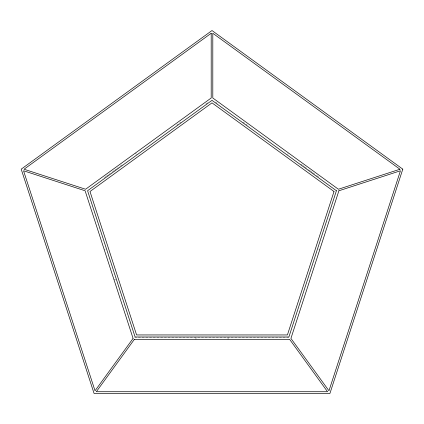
<?xml version="1.0" encoding="UTF-8"?>
<svg xmlns="http://www.w3.org/2000/svg" width="424" height="424" viewBox="0 0 424 424"><rect width="100%" height="100%" fill="white"/><g stroke="black" fill="none" stroke-linecap="round" stroke-linejoin="round"><path stroke-width="0.32" stroke-dasharray="2.12 1.59" d="M287.562 154.458L288.246 153.52M104.495 177.667L106.101 176.501M106.636 176.114L108.237 174.948M108.772 174.561L111.984 172.229M112.519 171.837L114.12 170.676M114.655 170.284L116.261 169.118M116.796 168.731L120.003 166.399M120.538 166.012L122.144 164.846M176.702 125.207L180.979 122.101M205.847 104.028L208.523 102.089M104.134 249.328L105.237 248.973M114.051 279.856L115.704 279.321M134.652 337.621L289.348 337.621M318.763 248.973L319.866 249.328M215.477 102.089L218.153 104.028M243.021 122.101L247.298 125.207M300.786 164.067L302.392 165.233M302.927 165.62L304.527 166.786M305.063 167.178L308.274 169.51M308.81 169.897L310.416 171.063M310.946 171.45L312.552 172.616M313.087 173.003L316.299 175.335M316.834 175.727L318.435 176.893M135.415 153.053L136.438 154.458M228.048 337.621L228.048 339.359M195.952 337.621L195.952 339.359"/><path stroke-width="0.64" d="M334.011 191.516L287.408 334.944L136.592 334.944L89.989 191.516L212 102.868L334.011 191.516M336.418 190.731L288.892 336.995L135.108 336.995L87.583 190.731L212 100.34L336.418 190.731M338.893 190.774L290.922 338.416L328.966 390.78L400.452 170.771L338.893 190.774M402.8 169.16L329.92 393.461L94.08 393.461L21.2 169.16L212 30.539L402.8 169.16M133.078 338.416L95.034 390.78L23.548 170.771L85.107 190.774L133.078 338.416M134.376 339.359L96.333 391.723L327.561 391.723L289.619 339.359L134.376 339.359M211.2 33.268L24.046 169.245L85.6 189.247L211.2 97.997L211.2 33.268M399.954 169.245L338.4 189.247L212.8 97.997L212.8 33.268L399.954 169.245"/></g></svg>
